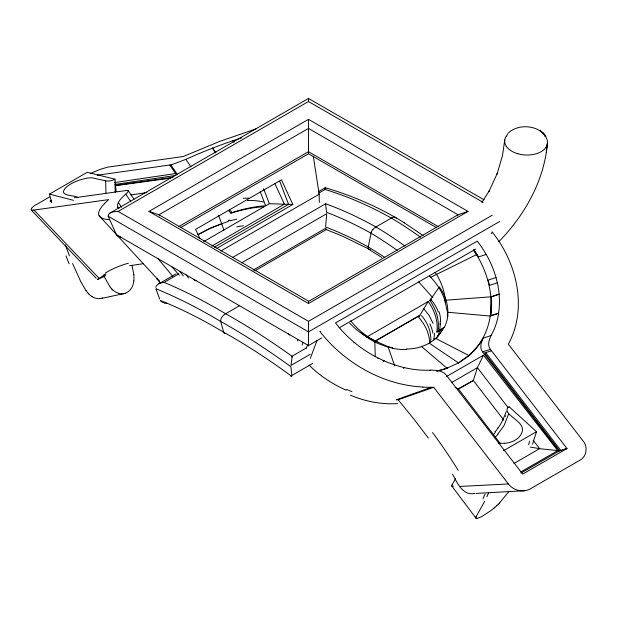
<?xml version="1.0" encoding="UTF-8"?>
<svg xmlns="http://www.w3.org/2000/svg" width="617" height="617" viewBox="0 0 617 617"><rect width="100%" height="100%" fill="white"/><g stroke="black" fill="none" stroke-linecap="round" stroke-linejoin="round"><path stroke-width="0.93" d="M292.011 356.356L292.011 356.233A464.678 198.196 48.4 0 0 225.652 313.768A464.678 190.892 49.7 0 0 164.099 282.362C160.929 282.794 156.417 283.943 155.754 287.275M308.5 301.451L458.045 214.762L468.01 211.415L308.5 119.328L148.99 211.415L308.5 303.51L468.01 211.415M318.804 193.082L324.989 189.504L325.097 187.892M292.011 356.603L292.011 357.436M115.171 192.257L114.97 179.177L116.104 191.409M292.003 357.575L291.023 365.372L310.22 354.289M105.962 193.013L105.684 180.835L92.033 177.789L87.521 177.997L81.506 179.462M434.53 333.311L433.959 338.61M440.291 324.689L439.705 330.064L438.178 335.347M447.826 314.662L447.657 316.444L447.487 312.241L445.273 302.469L445.335 300.248A61.569 48.951 38 0 0 436.581 274.449M499.145 294.448A101.543 80.742 38 0 1 498.86 311.192L498.598 313.112L490.731 315.634L491.286 296.97L499.153 294.147A105.414 83.812 38 0 0 497.348 282.817L496.014 277.565A98.612 78.405 38 0 0 486.211 254.443A99.915 79.446 38 0 0 477.257 241.116L335.525 322.946A97.779 77.742 38 0 0 354.482 342.566A100.101 79.593 38 0 0 376.586 357.266L384.113 360.86A101.543 80.742 38 0 0 402.107 367.053L404.559 367.678A95.535 75.96 38 0 0 430.751 370.161C436.088 370.269 442.466 370.401 446.122 374.935L522.699 474.103L566.992 448.536L490.407 349.369C487.175 345.273 489.019 339.728 491.093 335.555L483.234 338.085C481.16 342.25 479.316 347.795 482.548 351.891L559.133 451.058L566.992 448.536L559.642 450.826L484.515 352.97L491.51 350.788M491.063 335.54A95.188 75.683 38 0 0 498.621 313.405L498.598 313.112M74.356 197.787L126.593 190.46C130.087 189.805 127.017 193.337 125.768 194.108A95.535 17.731 -22.3 0 0 118.379 202.484L121.564 207.204M297.741 339.743L297.687 341.031M451.86 485.872L451.914 485.463M545.798 147.556A21.502 13.158 3.1 0 0 547.341 143.769L547.433 142.558A21.379 13.104 1.5 0 0 545.976 137.414M547.41 143.206L547.41 143.129C544.279 180.696 524.82 215.109 498.806 241.717M438.371 328.344L438.016 331.406L436.913 332.046L437.407 331.73A233.018 2.383 -30.4 0 0 440.245 329.948M504.745 139.912L502.508 155.577L497.032 174.141L497.487 172.945L489.026 191.293L489.32 190.738L481.823 202.561M546.276 152.492L547.333 143.854M490.731 315.634L491.001 313.721A101.543 80.742 38 0 0 491.279 296.97M475.915 517.547L476.054 517.031M302.122 345.073L302.793 342.342M508.686 407.575L509.133 406.742L536.505 431.684L532.54 444.171M97.355 279.501L105.893 274.01M508.609 413.992L504.027 425.607L497.718 434.191M506.302 411.508L502.747 420.293M310.328 358.346L316.991 340.569M371.334 232L368.179 247.155L368.449 248.913A4.921 2.846 -58.8 0 0 369.305 249.623L381.699 257.412M488.51 492.944L486.852 496.77M452.161 484.738L455.477 478.761M505.362 416.529L505.709 415.727M457.529 215.919L458.045 214.762L308.5 128.421L158.955 214.762L148.99 211.415M521.488 433.489C526.278 424.488 513.036 418.951 508.747 413.544A6.509 4.627 15.8 0 1 508.909 406.888M520.671 472.036L557.76 450.626L483.427 355.207L477.411 367.655L473.362 380.488L458.508 389.072L455.13 387.515M476.417 516.151L484.661 501.382M118.402 202.546L118.14 203.109A101.543 18.849 -22.3 0 0 117.855 207.142M503.056 419.691L499.608 425.799L495.281 431.792M305.585 348.752L307.806 344.98M419.861 315.31L428.198 301.543A51.751 39.766 28.1 0 1 436.836 332.023M436.674 338.07L443.5 327.843L444.333 327.357A55.407 43.483 30.8 0 0 447.757 316.475M64.461 189.303C59.394 196.306 75.012 195.142 77.179 197.27A6.502 2.499 -12.9 0 1 78.413 197.741M438.756 287.676L429.825 300.602L431.298 299.746M508.609 491.896L499.3 503.202M494.857 433.034L495.22 432.602M494.124 433.882L494.495 433.458M493.369 434.73L493.754 434.306M104.597 203.433L108.638 199.607L33.981 210.081C27.117 210.991 34.537 205.014 37.167 204.142L49.545 196.993M491.147 233.565L492.428 232.324L492.065 231.861M507.768 133.465C517.509 123.94 535.564 124.657 544.649 134.768L542.436 132.508L544.649 134.768M498.12 504.359L496.585 505.786M494.094 507.945L494.788 507.359M489.636 511.416L481.484 516.745L476.825 518.542M437.06 370.933A104.651 83.21 38 0 0 447.41 368.041L446.978 368.202L421.612 346.561A50.802 30.634 6.1 0 0 429.224 343.152L458.477 362.904L468.55 355.747A105.569 83.935 38 0 0 478.368 345.096C488.811 331.422 492.165 313.714 490.847 296.808A100.664 80.04 38 0 0 476.525 254.636M436.512 371.102A105.985 84.274 38 0 0 446.978 368.195L458.925 362.757L468.989 355.6L435.725 338.417A50.802 32.716 2.6 0 1 429.224 343.152M444.333 327.357L440.376 329.918A240.576 2.46 -30.4 0 1 438.016 331.414M443.5 327.843L440.237 329.948M483.072 202.299L308.5 101.512L118.132 211.415C114.777 211.639 108.122 211.716 108.168 216.197L116.443 234.691L308.5 345.574L321.804 337.892M406.294 349.315L406.865 348.975M51.72 202.646L49.453 194.108L87.228 172.297L114.97 179.177M51.651 200.247L50.008 201.196L51.111 201.042M109.741 213.212L308.5 98.458L484.129 199.869M178.467 226.763L308.5 151.689L438.533 226.763M180.642 227.58L308.5 153.772L436.358 227.58M228.514 210.536A233.018 190.244 61.2 0 1 229.725 211.832L230.928 213.12L235.748 211.361M203.687 241.609L264.037 206.764M199.923 238.733L195.612 229.37L281.468 179.802L292.836 204.474L269.351 203.703L265.672 205.823L260.266 191.764M211.87 246.06L284.391 204.196L274.974 183.781M214.392 247.162L288.579 204.335L279.709 181.267M216.983 248.265L292.836 204.474M158.8 283.835L176.107 273.832M318.472 191.648L325.144 187.799M164.114 282.385L178.807 273.902M220.901 250.957L319.166 194.224L313.305 156.178M232.601 257.466L325.645 203.749A469.259 332.594 73.4 0 1 375.93 226.971A469.259 325.221 74.7 0 1 405.014 246.106M241.486 262.927L326.732 213.713L325.629 227.01A430.01 305.762 73.7 0 1 368.226 246.954A430.01 298.859 75 0 1 384.738 257.42M253.155 270.123L325.714 228.228L326.131 229.47M254.752 270.902L326.27 229.593L342.211 236.033L370.401 249.769M239.442 305.754L224.904 314.192A9.479 5.453 -60.4 0 0 222.845 316.004L221.773 317.431A4.921 2.792 -60 0 0 220.901 319.143L220.616 321.218L223.855 332.864A6.008 3.478 -61.3 0 0 225.305 333.419M118.132 211.415L308.5 321.326L492.212 215.256M499.647 221.503L308.5 331.861L108.168 216.197M339.265 327.812L475.614 249.091M292.011 356.233L306.711 347.749M312.611 363.498L291.941 375.437L290.854 366.691L290.021 366.089A452.886 191.617 48.1 0 0 220.67 321.434A452.886 184.344 49.5 0 0 156.649 289.057M367.015 336.867L428.198 301.543M375.861 340.715L419.113 315.742L419.776 316.436M375.09 341.232L419.776 315.434M446.399 376.586L483.427 355.207M451.698 382.501L477.411 367.655L507.922 407.397M503.441 450.772L536.505 431.684M513.899 463.521L539.613 448.675L557.76 450.626M521.072 473.031L559.133 451.058M105.175 275.83L104.643 276.131M103.988 276.501L103.594 276.717M457.745 389.134L473.362 380.488L503.719 420.023M103.34 276.863L97.401 279.586M90.113 173.701L99.638 169.528L107.798 167.114L183.303 156.51L219.737 141.362L256.063 128.884M429.339 276.015L430.72 277.28L476.44 254.667L476.879 254.52L478.337 256.973L486.196 254.451M392.103 217.654L375.93 226.956A9.186 5.314 -60.4 0 0 372.845 229.524M223.909 230.126L221.688 223.763L209.549 228.575L197.88 234.691L210.983 227.935L228.475 221.279M234.167 142.003L232.887 140.73A101.543 18.849 -22.3 0 0 214.893 147.247L212.441 148.188A95.188 17.669 -22.3 0 0 185.902 159.356L171.495 164.778L97.255 175.213M118.495 293.33C125.421 295.79 132.131 289.982 133.403 283.342A16.983 13.227 81.2 0 0 133.874 280.951M92.118 296.646A19.628 15.903 82.1 0 0 94.756 297.949L98.411 298.751L102.669 298.042M433.697 387.283L431.291 387.299L396.253 399.816L398.158 399.793L433.697 387.283L508.362 483.959C513.29 490.446 523.116 492.991 530.304 488.857L579.833 460.259C586.852 456.649 588.055 446.615 583.019 440.854L508.362 344.178C527.82 308.299 516.915 262.973 492.428 232.324M496.014 277.565L488.155 280.087L489.482 285.339L497.348 282.817M499.153 294.147L490.847 296.808L444.865 300.286L445.273 302.469M353.842 342.767L354.474 342.566M498.59 313.39L490.284 316.058L447.487 312.241M377.789 358.662L378.738 358.361M383.149 360.953L383.782 360.752M383.481 361.068L384.113 360.86M403.31 367.879L404.258 367.578M403.294 368.087L404.559 367.678M482.548 351.891L490.407 349.369M429.81 370.493L430.759 370.192M458.477 362.904L458.925 362.757M229.94 220.824L236.797 219.151M125.236 293.322L101.689 298.389M475.013 493.376C462.819 496.292 457.074 482.556 452.508 474.126M129.701 265.703L143.329 263.698M114.731 182.555L175.59 173.562M114.963 184.437L175.83 175.444M130.912 194.941L146.939 192.573M115.348 185.378L172.991 177.295M115.865 185.655L170.94 178.074M504.444 443.322L498.258 443.191M194.085 279.794L193.908 279.81A469.259 192.774 49.7 0 1 196.044 280.804M476.139 493.423L524.759 490.7M508.362 483.959L459.734 486.458M431.291 387.299L422.838 387.168M166.906 303.448L164.608 303.032M530.173 447.032L539.613 448.675L533.157 440.268M390.708 347.641L392.936 348.088L387.97 346.607L374.743 340.777A61.361 47.154 28.1 0 1 350.772 320.879M121.248 237.468L120.161 237.167M49.453 194.108L73.408 200.309M325.267 187.73C352.978 195.905 379.794 207.482 404.297 222.83M368.388 337.769L377.172 341.787M351.906 391.625L346.584 389.42M156.664 289.095L155.939 288.802L159.68 299.075M403.672 222.428L423.146 235.578M540.993 131.46L540.222 130.873L542.983 132.987M112.896 290.175L111.793 289.095M118.772 208.399L117.847 207.219L118.788 208.561M423.786 308.824L429.216 315.534L433.011 323.393M159.618 281.468L158.137 279.756M88.84 294.07L87.66 292.797M98.959 278.167L33.981 210.081M103.903 274.28L105.106 275.537M31.274 210.035L96.221 278.313M99.121 215.703L159.726 281.583M325.406 187.823L325.784 188.494M418.766 281.938L432.864 297.756M171.958 266.883L179.308 275.174M398.158 399.793L414.393 419.676L428.383 438.147M157.937 258.569L172.768 276.3M179.755 271.441L183.388 275.946M319.968 331.221L320.323 331.684M485.702 352.6L560.83 450.456M458.508 389.072L500.534 443.816M110.335 287.383L103.617 275.622M476.864 518.511A19.628 3.262 -38.6 0 1 476.147 518.365L451.999 486.304M545.821 136.411L544.341 134.367L545.898 136.719M188.478 277.982L186.203 274.82M86.072 290.792L80.827 281.761L72.582 263.467M473.609 249.762L476.879 254.52M473.632 250.587L476.44 254.667M435.093 272.39L436.527 274.472M169.783 165.04L176.385 174.719M232.887 140.73L233.835 142.126M212.742 148.072L215.904 152.738M212.441 148.188L215.595 152.846M185.887 159.348L190.938 166.806M170.878 164.886L177.172 174.164M134.036 199.229L128.359 190.83M125.768 194.108L130.819 201.566M159.471 215.919L158.955 214.762L308.5 301.104L308.5 303.51M396.291 218.325L396.122 217.986A4.921 2.846 -59.1 0 0 395.266 217.269L394.17 217.122A9.479 5.514 -59.8 0 0 392.111 217.631M69.451 255.785L65.333 245.003M263.606 188.763L269.351 203.703M218.642 215.649L221.688 223.763M387.97 346.607L394.703 365.896M77.333 197.71L77.202 197.278M131.999 265.534L133.912 274.75M290.73 375.445L290.846 375.915A7.242 1.473 -77.4 0 0 291.725 376.493M325.992 207.813L325.645 203.749M440.206 321.604L440.291 323.539M374.774 340.985L375.259 356.41M319.313 202.445L319.166 194.224M308.5 98.558L308.5 101.512M308.5 119.328L308.5 153.672M308.5 321.326L308.5 346.052M422.815 387.006A119.22 94.794 38 0 1 320.146 331.784M397.672 403.587A83.349 61.106 24.3 0 1 350.487 395.219M483.25 338.093A104.281 82.917 38 0 1 468.982 355.585M417.809 316.359A52.244 39.072 18.2 0 1 429.648 343.453M419.73 315.634A4.697 0.825 -74 0 1 419.406 315.865M368.403 337.738A60.944 48.458 38 0 1 349.708 323.154M474.118 250.178A99.915 79.446 38 0 1 478.337 256.973M421.642 346.607A53.957 41.27 29.2 0 1 406.888 349.068M443.523 327.843A53.964 41.887 28.1 0 1 435.695 338.386M406.356 349.538A55.407 43.167 32.3 0 1 392.936 348.358M439.381 286.874A50.833 39.064 28.1 0 1 447.703 314.631M390.708 347.533A50.833 39.064 28.1 0 1 360.706 332.301M429.926 300.564A50.833 39.064 28.1 0 1 438.247 328.313M430.735 277.264A60.921 46.815 28.1 0 1 444.849 300.294M346.168 390.16A80.179 48.172 20.7 0 1 334.507 384.283M334.445 384.306A83.465 47.694 21.2 0 1 309.017 365.033M421.511 315.596A53.039 40.56 6 0 1 430.612 342.35M437.792 335.393A49.005 29.446 -32.2 0 1 437.33 336.527M432.54 432.563A255.33 124.017 58.8 0 1 458.23 470.409M434.121 338.664A51.558 39.064 29.2 0 1 433.851 339.82M429.825 323.794A52.275 37.182 20.3 0 1 432.887 333.195M440.068 323.478A50.401 35.408 32.6 0 1 440.083 324.627M439.142 311.832A53.047 40.784 0.6 0 1 440.553 321.611M430.149 298.883A52.052 40.938 -2.1 0 1 438.348 311.947M109.618 219.66A119.22 22.127 -22.3 0 1 104.759 203.379M230.928 213.143A51.751 14.284 -18.3 0 1 264.084 206.734M233.218 140.607A105.414 19.567 -22.3 0 1 241.825 137.784M235.748 211.4A50.833 14.029 -18.3 0 1 265.75 205.769M229.563 209.896A240.576 196.414 61.2 0 1 232.031 212.487M157.181 279.979A83.349 25.683 -14.7 0 1 157.258 278.259M160.32 283.095A80.179 25.829 -3.6 0 1 158.847 281.576M105.26 273.13A255.33 142.604 52.5 0 1 128.282 263.266M228.236 220.547A51.558 13.435 -17.5 0 1 229.786 220.061M236.774 226.871A52.275 18.248 -12.3 0 1 243.368 225.768M243.137 198.327A53.047 29.269 -18.1 0 1 248.813 198.126M247.348 200.548A52.052 29.763 -20.4 0 1 263.374 202.014M397.232 250.386A459.758 319.537 75 0 0 370.948 233.187A459.758 326.917 73.7 0 0 326.655 212.333A7.042 0.501 80.1 0 1 326.084 208.23M291.741 376.339A422.63 178.814 48.1 0 0 223.393 332.062A422.63 172.027 49.5 0 0 160.466 300.548M164.639 302.847A7.242 6.841 8.8 0 1 160.366 300.695M420.486 237.237A464.678 322.043 74.7 0 0 391.348 218.094A464.678 329.347 73.4 0 0 324.989 189.473M288.201 333.928A469.259 200.147 48.4 0 1 289.774 334.992M371.311 231.992A5.892 3.347 -59.9 0 1 372.869 229.563M120.207 236.982A6.494 5.298 0 0 1 116.251 234.799M506.372 146.291A21.34 13.042 3.7 0 1 504.66 141.208A21.448 13.119 3.2 0 1 506.279 136.21M506.302 146.306A21.688 13.273 3.1 0 0 510.251 150.24A21.225 12.98 3.2 0 0 517.902 153.756M517.817 153.764A21.502 13.158 3.1 0 0 534.283 154.265A21.394 13.104 3.2 0 0 542.582 150.764A21.85 13.381 3.2 0 0 545.806 147.556M544.348 135.686A21.688 13.273 3.1 0 1 544.873 136.264M506.272 136.21A21.857 13.373 3.2 0 1 507.691 134.529M529.725 441.186A325.259 189.172 70.6 0 1 528.545 444.734M499.4 503.171A27.503 6.64 -34.9 0 1 498.22 504.336M496.662 505.77A21.549 4.589 -36 0 1 494.849 507.351M494.24 507.938A18.903 3.802 -36.2 0 1 491.556 510.074A19.867 3.694 -36.4 0 1 489.69 511.493M476.185 518.326A20.338 3.394 -39 0 1 475.784 517.648M475.807 517.239A31.182 4.928 -42 0 1 476.093 516.414M485.016 494.14A325.614 153.217 67.5 0 1 482.957 498.868M453.48 486.15A17.932 2.977 -38 0 1 451.744 485.965M451.767 485.587A25.282 4.134 -41.5 0 1 451.945 484.9M521.519 433.496A25.891 18.433 15.8 0 1 504.451 443.345M497.988 434.237A25.706 10.157 -41.4 0 1 495.189 437.198M498.15 427.689A40.105 18.086 -45.3 0 1 497.595 428.453M495.227 431.499A40.105 18.086 -45.3 0 1 494.888 431.908M92.134 296.6A20.338 16.528 82.8 0 1 88.871 294.016M87.714 292.72A31.182 25.96 86.5 0 1 86.141 290.723M69.15 263.76A325.614 216.143 50.7 0 1 66.019 255.955M133.773 274.766A20.708 15.602 82 0 1 133.958 278.637A17.962 13.836 81.6 0 1 133.835 280.943M118.51 293.245A17.932 14.461 81.3 0 1 112.95 290.083M111.831 289.041A25.282 20.924 86.1 0 1 110.381 287.329M64.438 189.303A25.891 10.358 -12 0 1 81.498 179.454M114.708 179.308A6.509 2.599 -12 0 1 105.669 180.843"/></g></svg>
